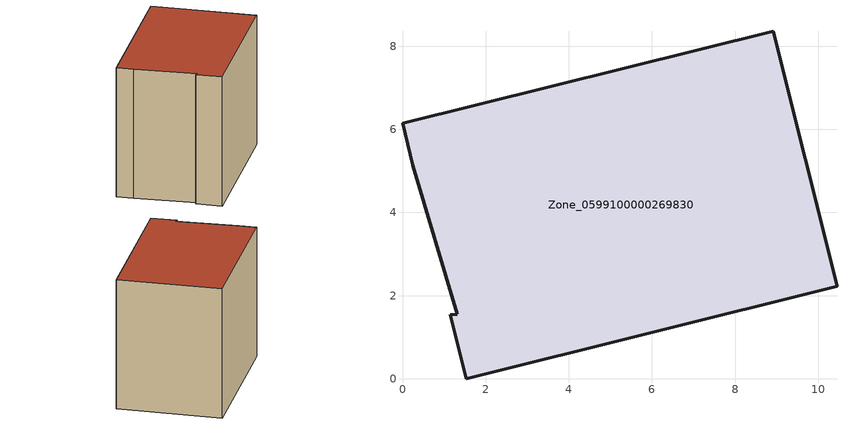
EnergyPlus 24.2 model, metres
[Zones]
Zone_0599100000269830
 floor ground (C_G): 1.32,1.55 0.25,5.14 0,6.15 8.92,8.36 10.45,2.22 1.53,0 1.15,1.54 z0
 wall outside (C_F): 1.53,0 10.45,2.22 8.92,8.36 0,6.15 0.25,5.14 1.32,1.55 1.15,1.54 1.53,0 z0:8.21
 roof outside (C_R): 0.25,5.14 1.32,1.55 1.15,1.54 1.53,0 10.45,2.22 8.92,8.36 0,6.15 z8.21
[BUILDING]
Pand.0599100000269830: North Axis=0; Terrain=City; Loads Convergence Tolerance Value=0.04; Temperature Convergence Tolerance Value=0.4; Solar Distribution=FullExterior; Maximum Number of Warmup Days=25; Minimum Number of Warmup Days=1
[Site:Location]
Rotterdam.The.Hague.AP_ZH_NLD Design_Conditions: Latitude=51.96; Longitude=4.45; Time Zone=1; Elevation=-4.5
[SITE:GROUNDTEMPERATURE:BUILDINGSURFACE]
18, 18, 18, 18, 18, 18, 18, 18, 18, 18, 18, 18
[MATERIAL] Thermal Absorptance=0.9; Solar Absorptance=0.7; Visible Absorptance=0.7
Name | Roughness | Thickness | Conductivity | Density | Specific Heat
G.TI.1946-1964 | MediumSmooth | 0.15 | 1 | 540 | 1210
F.TI.1946-1964 | Rough | 0.3 | 0.857143 | 1920 | 840
R.TI.1946-1964 | MediumRough | 0.2 | 0.277778 | 1500 | 1000
[CONSTRUCTION]
C_G: G.TI.1946-1964
C_F: F.TI.1946-1964
C_R: R.TI.1946-1964
[ZONE]
Zone_0599100000269830: Type=1; Multiplier=1; Ceiling Height=Autocalculate; Volume=Autocalculate; Floor Area=autocalculate; Part of Total Floor Area=Yes
[ZONEINFILTRATION:DESIGNFLOWRATE]
Infil_Zone_0599100000269830: Zone or ZoneList or Space or SpaceList=Zone_0599100000269830; Schedule=AlwaysOn; Design Flow Rate Calculation Method=Flow/Area; Flow Rate per Floor Area=0.003; Constant Term Coefficient=1; Temperature Term Coefficient=0; Velocity Term Coefficient=0; Velocity Squared Term Coefficient=0
[HVACTEMPLATE:ZONE:IDEALLOADSAIRSYSTEM]
Zone_0599100000269830: Maximum Heating Supply Air Temperature=50; Minimum Cooling Supply Air Temperature=13; Maximum Heating Supply Air Humidity Ratio=0.0156; Minimum Cooling Supply Air Humidity Ratio=0.0077; Heating Limit=NoLimit; Cooling Limit=NoLimit; Dehumidification Control Type=ConstantSensibleHeatRatio; Cooling Sensible Heat Ratio=0.7; Dehumidification Setpoint=60; Humidification Control Type=None; Humidification Setpoint=30; Outdoor Air Method=None; Outdoor Air Flow Rate per Person=0.00944; Outdoor Air Flow Rate per Zone Floor Area=0; Outdoor Air Flow Rate per Zone=0; Demand Controlled Ventilation Type=None; Outdoor Air Economizer Type=NoEconomizer; Heat Recovery Type=None; Sensible Heat Recovery Effectiveness=0.7; Latent Heat Recovery Effectiveness=0.65
[ZONECONTROL:THERMOSTAT]
ThermostatControl_Zone_0599100000269830: Zone or ZoneList=Zone_0599100000269830; Control Type Schedule=DualSetpointControlType; Control 1=Thermostat_Zone_0599100000269830; Temperature Difference Between Cutout And Setpoint=0
[THERMOSTATSETPOINT:DUALSETPOINT]
Thermostat_Zone_0599100000269830: Heating Setpoint Temperature Schedule=HeatingSetpoint_Zone_0599100000269830; Cooling Setpoint Temperature Schedule=CoolingSetpoint_Zone_0599100000269830
[SCHEDULE:COMPACT]
HeatingSetpoint_Zone_0599100000269830: Through: 12/31, For: AllDays, Until: 24:00, 21
CoolingSetpoint_Zone_0599100000269830: Through: 12/31, For: AllDays, Until: 24:00, 24
DualSetpointControlType: Through: 12/31, For: AllDays, Until: 24:00, 4
AlwaysOn: Through: 12/31, For: AllDays, Until: 24:00, 1
